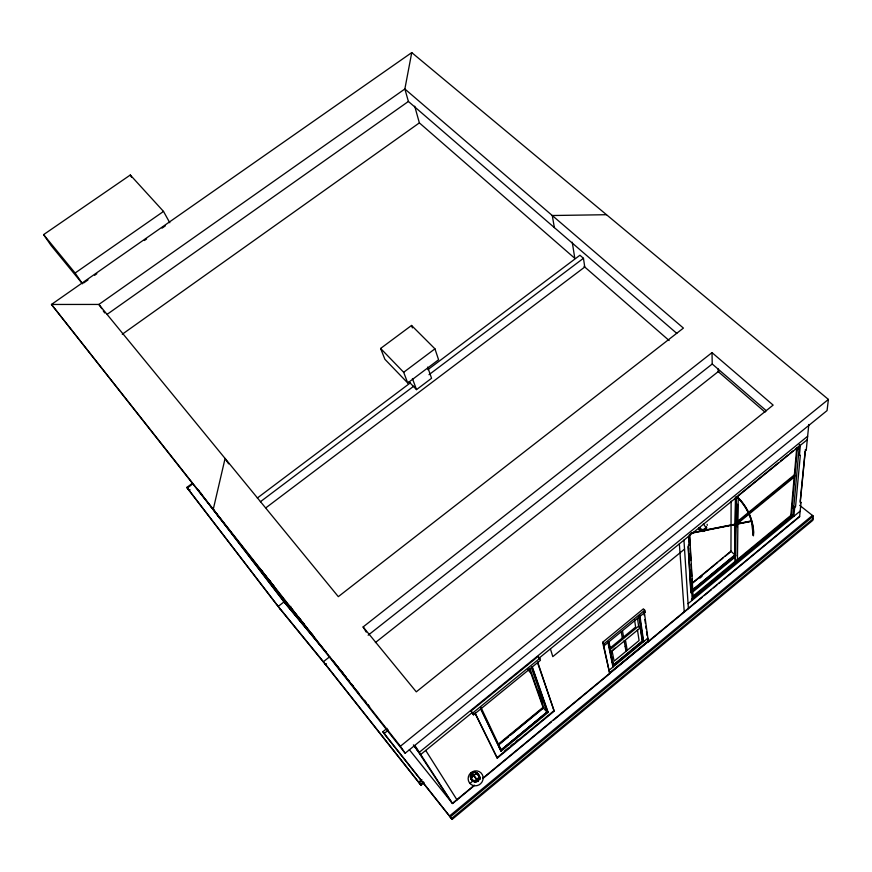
<?xml version="1.0" encoding="UTF-8"?>
<svg xmlns="http://www.w3.org/2000/svg" width="872" height="872" viewBox="0 0 872 872"><rect width="100%" height="100%" fill="white"/><g stroke="black" fill="none" stroke-linecap="round" stroke-linejoin="round"><path stroke-width="1.31" d="M691.921 578.997L692.532 589.81L734.867 554.919L730.954 551.191L731.128 501.106M734.867 554.919L735.412 496.909M735.096 561.394L735.151 556.031L735.652 561.928L735.096 561.394L692.597 596.47L693.142 597.004L791.394 515.919L794.85 476.603L794.25 476.068M692.303 591.347L735.728 555.551L736.339 497.225M737.265 526.688L737.548 504.256M737.418 560.467L737.908 523.244L794.85 476.603M736.862 559.944L790.828 515.417L796.692 448.132M737.32 522.688L794.959 475.425L797.433 447.325L795.319 449.047M793.051 508.343L793.291 505.662M798.327 449.342L798.567 446.66M799.428 444.513L793.019 515.559L691.42 599.435M798.469 455.195L800.322 455.238L795.569 506.545L794.654 507.798L793.869 516.322L792.092 514.72M799.45 455.38L800.365 445.33M805.172 450.944L800.224 501.226L801.03 502.545L799.613 516.725L724.065 579.172M801.03 502.545L800.213 502.719L805.292 451.184L806.284 449.799L808.813 424.479M799.635 505.313L813.336 516.159L812.846 520.301L452.099 819.408L384.89 734.725L382.841 731.761L387.048 728.371M828.4 399.42L827.059 410.592L405.153 753.223L51.459 304.459L411.748 52.593L828.4 399.42L400.401 746.236L405.153 753.223M411.748 52.593L404.859 88.988L408.401 101.457L676.792 333.387M688.542 536.389L689.065 545.447L688.128 546.798L690.864 592.851L691.79 592.589L692.237 600.252M470.063 783.514L472.788 780.974M478.75 776.287L477.714 773.965A3.946 1.264 -40.7 0 0 474.161 775.252A3.946 1.264 -40.7 0 0 471.589 778.892L471.643 779.023M812.486 515.396L449.636 815.919L452.099 819.408M450.388 816.868L813.336 516.159M813.009 518.916L451.522 818.557L382.841 731.761M498.926 747.239L501.149 749.887L546.908 712.032M735.717 556.565L692.859 591.892L693.142 597.004M480.755 709.001L501.073 751.206L548.161 712.38L532.149 666.491M504.932 750.803L507.995 748.274M511.057 745.745L513.096 744.056M516.159 741.527L518.208 739.848M497.029 757.659L554.025 710.636M475.164 713.579L497.269 758.149L554.2 711.171L537.653 661.99M613.321 665.412L642.544 641.4L613.387 665.478L608.46 641.618M688.073 603.686L800.18 511.112M609.027 670.306L647.896 638.195M609.572 672.846L648.256 640.866M474.423 785.149L452.383 803.363L409.328 749.691M482.816 778.206L799.657 516.311M609.692 673.402L648.343 641.465L644.234 611.381L645.073 612.209L604.329 645.585L603.566 644.768L609.692 673.402L602.617 642.304L643.405 608.841L644.811 610.335L645.073 612.209M473.779 786.075L452.557 803.613L414.843 745.44M482.957 778.478L551.268 722.016M553.208 720.414L609.909 673.544M647.58 642.402L702.036 597.385M704.129 595.652L711.541 589.527M713.579 587.848L716.784 585.199M718.822 583.51L722.027 580.861M609.855 649.803L638.631 626.129L640.277 627.84L642.217 641.051L613.06 665.118L610.454 652.387L640.277 627.84M691.769 583.433L730.954 551.191M692.575 583.117L717.656 562.473M719.749 560.751L722.888 558.167M724.97 556.456L731.248 551.289M699.933 578.082L702.014 576.359M498.544 743.969L543.452 707.007L530.187 669.565M613.016 649.782L615.033 648.125M498.522 744.666L543.245 707.846L529.206 668.334M499.057 744.579L508.463 736.84M510.545 735.118L543.975 707.595M689.687 535.277L692.804 590.933L692.248 590.377L735.161 555.017L735.717 498.021L735.161 555.017L735.728 555.551M625.18 646.588L626.401 645.574M424.163 782.664L420.947 785.301L419.312 782.936L421.416 781.214M420.391 784.495L423.541 781.912M604.329 645.585L604.013 643.83L644.735 610.215M684.542 549.142L552.793 656.638L550.417 648.877M419.312 782.936L418.68 782.13L421.83 779.546M807.636 436.262L419.29 752.296L413.404 744.917M470.967 711.072L538.078 656.453L539.79 658.36L540.433 660.3L473.507 714.833L470.967 711.072L473.507 714.833M778.413 462.803L738.268 495.492L737.919 522.132L737.331 521.576L794.359 474.891L794.959 475.425M780.527 461.092L787.917 455.064M790.032 453.342L793.204 450.77M472.471 712.348L420.718 754.498L413.568 745.527M538.852 658.295L807.298 439.684M472.635 713.056L539.79 658.36M384.192 733.483L388.4 730.082M375.374 642.577L719.204 370.851M363.123 626.935L712.01 352.626L773.137 405.099L416.293 691.845L363.123 626.935L366.251 632.113M192.287 483.371L186.837 487.415L278.19 606.4L323.403 661.706L329.714 656.736M326.455 663.701L325.409 664.519L279.552 608.285M368.137 635.219L712.228 364.006L712.01 352.626M293.592 610.978L290.267 606.77L290.79 606.367M278.19 606.4L284.01 601.909L322.814 648.463M409.012 381.849L416.522 389.62L431.564 378.274L427.662 367.09M265.982 507.744L584.763 267.017L583.455 258.297L579.934 255.245L427.869 369.684M407.725 382.972L438.583 359.755L434.943 348.833L411.54 325.452L380.606 348.451L384.879 359.264L407.725 382.972L403.671 372.29L380.606 348.451M257.338 498.021L410.483 382.764M260.379 501.749L413.764 386.176M428.991 374.698L583.455 258.297M403.671 372.29L434.943 348.833M187.295 488.004L192.745 483.96M190.096 489.802L189.115 490.533L186.837 487.415M470.673 772.941L472.286 771.785A7.641 7.336 -44.4 0 1 480.657 783.699L479.044 784.865A7.641 7.336 -44.4 0 1 470.695 772.919M122.276 334.238L419.367 122.887L414.701 106.188M107.234 314.269L408.401 101.457M83.57 283.019L87.996 279.923M94.634 275.29L96.836 273.743M144.37 240.509L146.583 238.961M162.05 228.148L165.364 225.826M163.511 211.427L130.299 175.01L43.6 234.623L75.112 273.023L163.511 211.427L169.789 222.731M692.335 532.639L751.348 520.933L750.269 517.565A63.732 56.44 -0.2 0 0 738.279 498.326L736.535 496.615M691.616 532.977L751.631 521.085A63.961 56.636 -0.2 0 0 738.453 498.206L736.698 496.484M690.45 533.413L751.457 521.314L753.266 535.67L753.67 532.138A64.179 56.833 -0.2 0 0 738.617 498.086L736.862 496.364M606.498 214.708L552.27 215.515L554.374 227.603M805.303 449.625L806.284 449.799M688.215 545.142L689.065 545.447M472.243 773.072L478.281 781.29M712.228 364.006L766.412 410.821M765.06 412.151L718.223 371.625L718.19 368.9M419.367 122.887L574.812 258.341L572.25 242.198M584.033 266.385L669.129 340.538M790.828 515.417L791.394 515.919M648.343 641.465L647.438 638.228M602.617 642.304L604.013 643.83M612.776 666.197L613.299 666.764L608.307 642.381M269.045 580.262L270.898 582.158M268.783 580.142L270.385 581.918M269.328 580.916L270.93 582.681M272.271 584.327L273.863 586.104M272.544 584.97L274.397 586.867M272.282 584.85L273.873 586.616M272.031 584.72L274.418 587.368M527.767 669.129L531.364 673.195M528.715 670.503L531.408 673.555M554.2 711.171L537.512 662.6M548.161 712.38L547.638 711.781L500.561 750.585L547.703 711.857L532.029 667.124M543.245 707.846L546.973 712.108L531.342 667.669M316.776 640.528L281.024 597.691L211.089 506.567M283.324 600.95L326.455 652.67M324.537 650.534L326.27 652.594M478.913 776.156L477.485 773.693A3.946 1.264 -40.7 0 0 473.932 774.979A3.946 1.264 -40.7 0 0 471.36 778.609L472.842 781.116M340.091 669.598L346.031 677.043M333.104 660.987L343.285 673.729M364.485 700.281L366.185 702.407M367.875 704.532L369.575 706.658M451.86 802.741L416.936 749.757M197.9 489.465L199.557 491.568M298.235 616.558L300.72 619.698M302.377 621.801L304.034 623.905M347.917 679.452L349.607 681.577M351.285 683.703L352.964 685.839M295.248 613.092L296.916 615.196M298.213 616.787L313.538 636.244L312.132 634.227M336.145 664.856L334.161 662.295M337.453 666.459L349.301 681.512M350.947 683.594L359.166 694.003M323.403 661.706L418.68 782.13M324.733 663.581L420.947 785.301M400.401 746.236L51.459 304.459L98.896 304.437L404.859 88.988L683.419 328.09L338.314 596.655L98.896 304.437L101.784 308.688M259.845 568.5L264.63 574.561M265.437 575.585L267.05 577.624M269.47 580.687L280.032 595.391L259.017 567.552M200.397 492.626L202.042 494.773M199.623 491.873L284.01 601.909M188.287 489.399L280.239 609.223M197.911 489.486L199.056 491.078M219.853 518.524L213.259 509.303L225.085 458.465L228.606 463.839M357.389 691.442L358.839 693.545M43.6 234.623L51.132 245.555L82.469 283.792L75.112 273.023M268.696 579.869L270.963 583.215M103.234 310.813L104.684 312.939M691.79 592.589L690.929 591.281L688.281 546.395M425.721 750.421L457.015 799.918M793.836 506.49L794.654 507.798M130.299 175.01L131.596 177.299M472.199 773.846L471.959 773.311L477.998 781.53M475.109 713.002L497.269 758.149M480.723 708.435L501.073 751.206M480.864 707.203L501.149 749.887M412.412 378.557L416.522 389.62M538.078 690.918L542.166 702.472M411.54 325.452L412.402 327.905M608.285 644.354L612.842 666.273L643.133 641.127L643.667 641.694L639.808 615.011M608.95 641.89L610.193 647.983L635.644 627.055L634.478 619.512M608.525 641.683L613.387 665.478M612.002 650.621L614.117 661.139L639.078 640.538L637.432 629.693M621.235 631.906L622.325 638.01M622.488 630.87L623.567 636.985M624.123 640.637L626.02 651.319M625.573 640.811L627.23 650.316M637.454 618.27L638.773 627.055M638.86 616.58L642.544 641.4M639.448 615.774L643.198 641.192M643.95 612.853L644.321 615.523M644.866 619.534L645.422 623.534M645.781 626.205L646.152 628.876M646.523 631.557L647.068 635.557M707.148 524.268L707.257 525.347M679.353 543.866L684.258 612.079M683.953 540.128L688.389 608.667M689.414 534.427L690.024 545.229M690.177 547.932L690.853 560.097M691.082 564.14L691.769 576.305M689.316 538.776L689.621 544.204M690.166 553.709L690.548 560.5M691.093 570.016L691.398 575.444M691.943 584.948L692.248 590.377M753.484 535.67L753.441 532.138A63.983 56.669 -0.2 0 0 751.631 521.085M706.473 527.244A3.902 3.444 0.6 0 1 703.028 531.43A3.902 3.444 0.6 0 1 698.766 527.854M706.451 526.732A3.902 3.444 0.6 0 1 703.519 530.852A3.902 3.444 0.6 0 1 698.843 528.247M703.323 523.985A4.676 1.352 49.7 0 1 705.633 527.582A4.676 1.352 49.7 0 1 704.87 528.77M705.612 527.887A3.117 2.747 0.6 0 1 699.595 527.669M704.74 528.748A3.117 2.747 0.5 0 1 703.312 529.413M702.505 529.478A3.117 2.747 0.5 0 1 699.856 528.007M480.853 708.751A3.979 3.771 -31.2 0 1 481.377 709.579M480.668 708.358A3.989 3.771 -31.1 0 1 481.191 709.187M478.499 775.949A3.695 3.543 -44.4 0 1 477.9 781.061A3.695 3.543 -44.4 0 1 472.809 780.647M475.611 773.366A4.306 4.142 -44.3 0 1 479.48 777.508A4.306 4.142 -44.3 0 1 475.414 781.792A4.306 4.142 -44.3 0 1 471.043 778.173M471.033 777.475A4.306 4.142 -44.3 0 1 471.36 776.091M475.545 773.257A4.306 4.142 -44.3 0 1 479.415 777.29A4.306 4.142 -44.3 0 1 475.589 781.661A4.306 4.142 -44.3 0 1 471.033 778.423M470.967 777.366A4.306 4.142 -44.3 0 1 471.294 775.982M478.456 775.219A4.295 4.131 -44.5 0 1 479.197 775.949M479.567 776.527A4.295 4.131 -44.5 0 1 480.047 778.195M480.025 778.903A4.295 4.131 -44.5 0 1 479.982 779.252M478.401 775.121A4.306 4.131 -44.5 0 1 479.131 775.84M479.513 776.418A4.306 4.131 -44.5 0 1 479.916 779.143M471.817 780.135A4.306 4.131 -44.5 0 1 471.632 779.459M269.971 581.515L261.894 571.28L276.457 590.671L269.971 581.515M475.523 780.614A4.316 4.153 -44.1 0 0 477.802 773.551A4.316 4.153 -44.1 0 0 470.618 775.361A4.316 4.153 -44.1 0 0 475.523 780.614M475.469 780.505A4.316 4.153 -44 0 0 477.736 773.453A4.316 4.153 -44 0 0 470.553 775.263A4.316 4.153 -44 0 0 475.469 780.505"/></g></svg>
